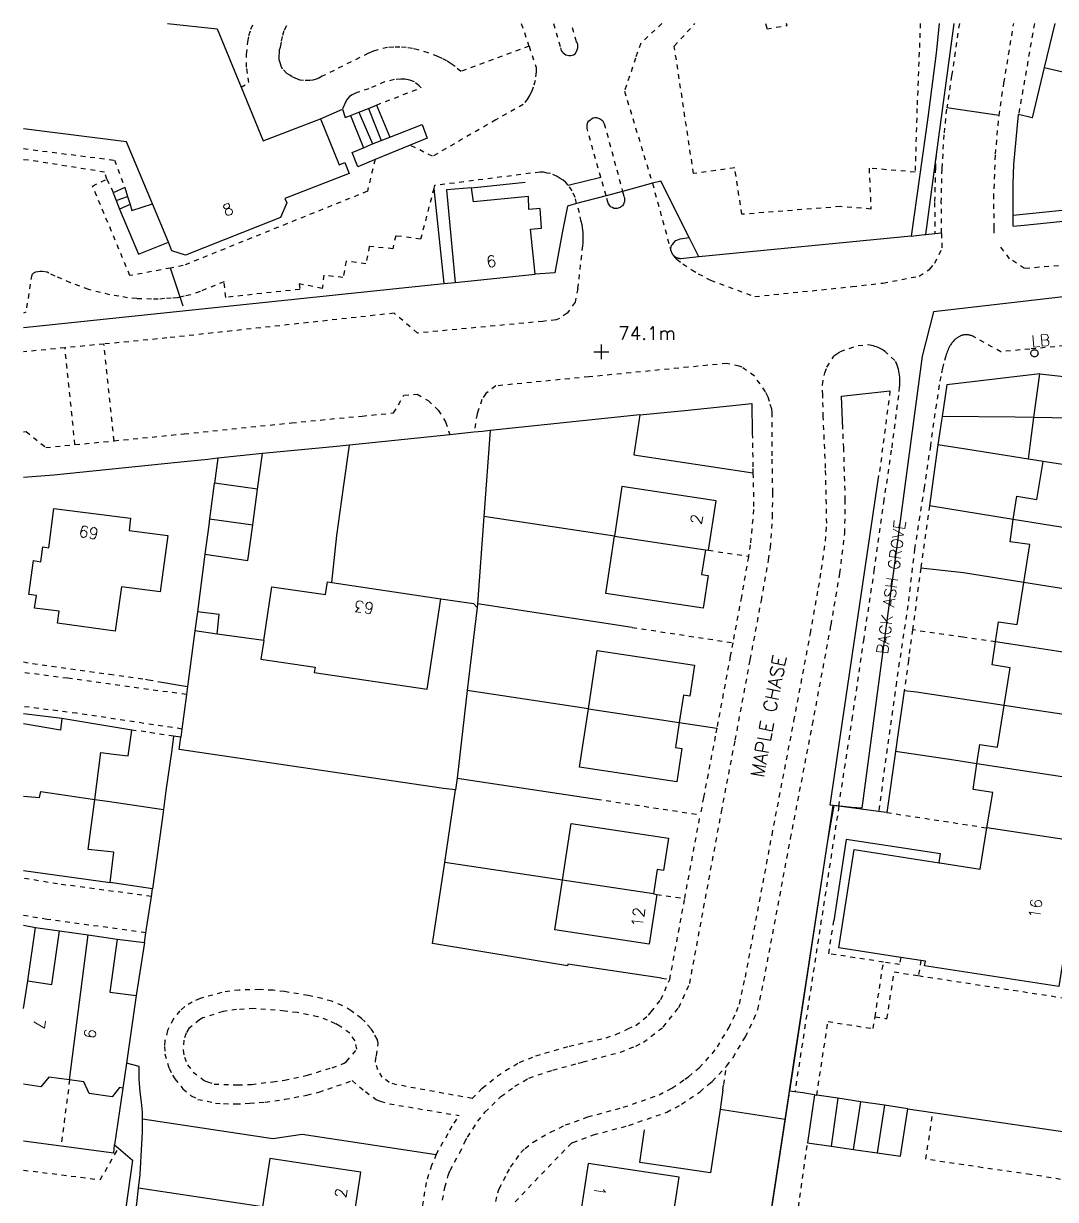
# Model space of a CAD drawing. Extents: x 428500 to 429165, y 435000 to 435500.
# Drawn here: x 428500 to 428607.6, y 435377.3 to 435500 of the extents above; entities that cross this region are included whole.
import ezdxf

# ---------------------------------------------------------------- set-up
doc = ezdxf.new("R2010")
doc.units = 0
doc.linetypes.add('DASHEDLINE', pattern=[1, 0.5, -0.5])
doc.layers.get('0').update_dxf_attribs({"color": 222})
for name, color, linetype in [('os_Block', 7, 'Continuous'), ('OS_LINE - Boundary', 8, 'Continuous'), ('OS_LINE - Building Division', 8, 'Continuous'), ('OS_LINE - Building Outline', 7, 'Continuous'), ('OS_LINE - Default', 8, 'Continuous'), ('OS_LINE - Edge', 8, 'DASHEDLINE'), ('OS_LINE - Property Closing', 8, 'DASHEDLINE'), ('OS_LINE - Road Or Track', 8, 'DASHEDLINE'), ('OS_LINE - Step', 8, 'Continuous'), ('OS_LINE - Traffic Calming', 8, 'Continuous'), ('OS_PT - Spot Height', 8, 'Continuous'), ('OS_PT - Structure', 8, 'Continuous'), ('OS_TEXT - Building or Structure', 4, 'Continuous'), ('OS_TEXT - Height', 4, 'Continuous'), ('OS_TEXT - Road', 4, 'Continuous')]:
    doc.layers.add(name, color=color, linetype=linetype)
doc.styles.add('AutoTextStyle-2', font='')
doc.styles.get('AutoTextStyle-2').set_extended_font_data('romans-shx')

# ---------------------------------------------------------------- blocks, each defined once
blk = doc.blocks.new('spotHeightSymbol_#FF0000')
for points in [[(-0.775, 0), (0.775, 0)], [(0, -0.775), (0, 0.775)]]:
    blk.add_lwpolyline(points)
blk = doc.blocks.new('structurePointSymbol_#000000')
blk.add_lwpolyline([(0.375, 0), (0.368, -0.073), (0.346, -0.144), (0.312, -0.208), (0.265, -0.265), (0.208, -0.312), (0.144, -0.346), (0.073, -0.368), (0, -0.375), (-0.073, -0.368), (-0.144, -0.346), (-0.208, -0.312), (-0.265, -0.265), (-0.312, -0.208), (-0.346, -0.144), (-0.368, -0.073), (-0.375, 0), (-0.368, 0.073), (-0.346, 0.144), (-0.312, 0.208), (-0.265, 0.265), (-0.208, 0.312), (-0.144, 0.346), (-0.073, 0.368), (0, 0.375), (0.073, 0.368), (0.144, 0.346), (0.208, 0.312), (0.265, 0.265), (0.312, 0.208), (0.346, 0.144), (0.368, 0.073), (0.375, 0)])
blk = doc.blocks.new('se2835se')
at = {"layer": 'OS_LINE - Boundary'}
blk.add_lwpolyline([(428817.05, 435500), (428817.06, 435493.41), (428792.31, 435490.97), (428654.48, 435476.8), (428594.89, 435469.94), (428593.69, 435465.3), (428587.41, 435418.15), (428586.37, 435418.21), (428584.49, 435418.44), (428583.82, 435414.75), (428579.81, 435388.66), (428579.8, 435388.24), (428566.92, 435304.02), (428570.7, 435303.27), (428567.3, 435276.35), (428564.73, 435258.18), (428563.08, 435241.26), (428545.04, 435233.22), (428500, 435212.52)], dxfattribs=at)
at = {"layer": 'OS_LINE - Building Division'}
for points in [[(428617.06, 435458.67), (428616.8, 435458.7), (428605.35, 435458.91)], [(428616.02, 435452.82), (428606.3, 435454.33)], [(428524.399, 435451.433), (428519.894, 435452.04)], [(428519.398, 435448.321), (428523.899, 435447.716)], [(428615.06, 435446.35), (428603.19, 435448.28)], [(428561.604, 435446.535), (428571.087, 435445.105)], [(428614.1, 435440.13), (428604.28, 435441.7)], [(428613.12, 435433.71), (428605, 435434.95), (428601.35, 435435.49)], [(428558.888, 435428.519), (428568.371, 435427.089)], [(428612.19, 435427.37), (428605.2, 435428.4), (428602.23, 435428.85)], [(428611.24, 435420.97), (428599.4, 435422.78)], [(428500, 435419.4), (428501.65, 435419.25), (428501.8, 435419.9), (428507.42, 435419.07)], [(428610.35, 435414.61), (428600.45, 435416.1)], [(428565.675, 435409.211), (428556.192, 435410.64)], [(428504.8, 435389.81), (428506.75, 435404.93)], [(428500, 435397.25), (428500.45, 435400.13)]]:
    blk.add_lwpolyline(points, dxfattribs=at)
at = {"layer": 'OS_LINE - Building Outline'}
for points in [[(428515, 435500), (428520.2, 435499.45), (428522.7, 435493.35)], [(428522.7, 435493.35), (428525, 435487.75), (428530.95, 435490.05)], [(428530.95, 435490.05), (428532.9, 435485.25), (428533.5, 435485.5), (428533.95, 435484.35), (428527.25, 435481.75), (428527.45, 435481.3), (428526.8, 435479.75), (428516.9, 435475.85), (428515.45, 435476.3), (428515.1, 435477.2)], [(428513.45, 435481.2), (428510.75, 435487.65), (428500, 435489)], [(428546.7, 435482.85), (428544.1, 435482.65), (428545, 435473)], [(428553.35, 435473.85), (428552.85, 435478.55), (428554, 435478.65), (428553.85, 435480.7), (428552.7, 435480.6), (428552.65, 435481.95), (428546.9, 435481.4), (428546.7, 435482.85)], [(428515.1, 435477.2), (428513.45, 435481.2)], [(428545, 435473), (428553.35, 435473.85)], [(428605.95, 435463.45), (428610.65, 435462.95), (428610.77, 435463.91), (428613.6, 435463.6), (428614.5, 435464.4), (428615.95, 435464.15)], [(428605.35, 435458.91), (428605.95, 435463.45)], [(428604.763, 435454.569), (428604.95, 435455.95), (428605.35, 435458.91)], [(428520.25, 435454.65), (428519.894, 435452.04)], [(428524.9, 435455.15), (428520.25, 435454.65)], [(428524.399, 435451.433), (428524.9, 435455.15)], [(428603.19, 435448.28), (428603.55, 435450.7), (428605.65, 435450.35), (428606.3, 435454.33)], [(428606.3, 435454.33), (428604.763, 435454.569)], [(428519.894, 435452.04), (428519.89, 435452.01), (428519.398, 435448.321)], [(428571.423, 435445.054), (428572.202, 435450.216), (428562.382, 435451.696), (428561.604, 435446.535)], [(428523.899, 435447.716), (428524.399, 435451.433)], [(428509.55, 435436.6), (428503.55, 435437.45), (428503.7, 435438.7), (428501.15, 435439), (428501.35, 435440.35), (428500.55, 435440.45), (428501.05, 435444), (428501.8, 435443.85), (428502, 435445.4), (428502.65, 435445.3), (428503.15, 435449.4), (428511.15, 435448.4), (428511, 435447.1), (428515.03, 435446.6), (428514.25, 435440.73), (428510.2, 435441.25), (428509.55, 435436.6)], [(428519.398, 435448.321), (428519.31, 435447.66), (428518.9, 435444.65)], [(428604.28, 435441.7), (428604.9, 435445.65), (428602.85, 435445.95), (428603.19, 435448.28)], [(428518.9, 435444.65), (428523.4, 435444), (428523.899, 435447.716)], [(428571.087, 435445.105), (428570.697, 435442.513), (428571.369, 435442.412), (428570.857, 435439.021), (428560.702, 435440.552), (428561.604, 435446.535)], [(428571.087, 435445.105), (428571.423, 435445.054)], [(428525.05, 435435.65), (428525.9, 435441.25), (428531.5, 435440.45), (428531.7, 435441.75), (428532.15, 435441.68)], [(428601.35, 435435.49), (428601.65, 435437.6), (428603.6, 435437.3), (428604.28, 435441.7)], [(428532.15, 435441.68), (428543.5, 435440)], [(428525.05, 435435.65), (428524.75, 435433.7), (428530.4, 435432.85), (428530.3, 435432.3), (428542.1, 435430.56), (428543.5, 435440)], [(428558.888, 435428.519), (428559.804, 435434.6), (428569.96, 435433.068), (428569.472, 435429.834), (428568.8, 435429.936), (428568.371, 435427.089)], [(428602.23, 435428.85), (428602.85, 435432.8), (428601, 435433.1), (428601.35, 435435.49)], [(428568.371, 435427.089), (428567.976, 435424.468), (428568.648, 435424.366), (428568.126, 435420.905), (428557.971, 435422.437), (428558.888, 435428.519)], [(428599.4, 435422.78), (428599.7, 435424.8), (428601.55, 435424.5), (428602.23, 435428.85)], [(428504, 435427.5), (428503.85, 435426.3), (428500, 435426.95)], [(428511.3, 435426.3), (428504, 435427.5)], [(428507.42, 435419.07), (428508.05, 435423.95), (428509.39, 435423.79), (428510.9, 435423.6), (428511.3, 435426.3)], [(428600.45, 435416.1), (428601.05, 435419.8), (428599, 435420.1), (428599.4, 435422.78)], [(428509.05, 435410.4), (428509.4, 435413.55), (428508.09, 435413.7), (428506.75, 435413.85), (428507.42, 435419.07)], [(428556.192, 435410.64), (428557.084, 435416.554), (428567.239, 435415.022), (428566.732, 435411.66), (428566.06, 435411.761), (428565.675, 435409.211)], [(428595.46, 435412.461), (428595.55, 435412.449), (428599.75, 435411.8), (428600.45, 435416.1)], [(428591.454, 435402.59), (428585.021, 435403.577), (428586.595, 435413.827), (428595.46, 435412.461)], [(428500, 435411.65), (428509.05, 435410.4)], [(428566.012, 435409.16), (428565.229, 435403.968), (428555.409, 435405.449), (428556.192, 435410.64)], [(428565.675, 435409.211), (428566.012, 435409.16)], [(428610.1, 435407.75), (428610, 435407.15), (428609.15, 435407.25), (428607.95, 435399.55), (428593.95, 435401.7), (428594.024, 435402.195), (428593.55, 435402.268)], [(428500, 435405.932), (428501.25, 435405.72)], [(428500.45, 435400.13), (428501.25, 435405.72)], [(428500.45, 435400.13), (428502.95, 435399.75), (428503.75, 435405.35)], [(428503.75, 435405.35), (428506.75, 435404.93)], [(428506.75, 435404.93), (428509.75, 435404.5)], [(428509.75, 435404.5), (428509, 435398.95), (428511.75, 435398.6)], [(428593.55, 435402.268), (428591.454, 435402.59)], [(428511.75, 435398.6), (428510.75, 435391.55)], [(428510.75, 435391.55), (428510.35, 435388.95)], [(428504.8, 435389.81), (428502.65, 435390.1), (428501.8, 435389.1), (428500, 435389.35)], [(428510.35, 435388.95), (428510, 435389), (428509.25, 435388.05), (428506.85, 435388.4), (428506.3, 435389.6), (428504.8, 435389.81)], [(428582.45, 435388.25), (428581.75, 435383.25)], [(428582.45, 435388.25), (428582.696, 435388.214)], [(428584.9, 435387.89), (428582.696, 435388.214)], [(428581.75, 435383.25), (428584.2, 435382.9)], [(428534.395, 435375.144), (428535.156, 435380.185), (428531.163, 435380.788), (428525.678, 435381.615), (428524.916, 435376.574)], [(428567.602, 435374.64), (428568.358, 435379.678), (428558.852, 435381.104), (428558.096, 435376.066)]]:
    blk.add_lwpolyline(points, dxfattribs=at)
at = {"layer": 'OS_LINE - Default'}
for points in [[(428595.45, 435500), (428595.15, 435496.9), (428594.3, 435490.2), (428592.55, 435477.81)], [(428596.987, 435500), (428595.161, 435486.351)], [(428607.53, 435500), (428606.428, 435495.415)], [(428606.428, 435495.415), (428605.168, 435490.174), (428603.746, 435490.515)], [(428606.428, 435495.415), (428609.248, 435494.737)], [(428530.95, 435490.05), (428533.25, 435491.05)], [(428533.25, 435491.05), (428533.55, 435490.2), (428534.08, 435490.41)], [(428534.08, 435490.41), (428534.95, 435490.75), (428535.95, 435491.15), (428536.8, 435491.5)], [(428603.174, 435480.017), (428603.187, 435483.228), (428603.249, 435485.306), (428603.746, 435490.515)], [(428538.2, 435488.15), (428541.55, 435489.45), (428542.1, 435488.05), (428540.3, 435487.3)], [(428535.45, 435487.05), (428536.4, 435487.45), (428538.2, 435488.15)], [(428540.3, 435487.3), (428536.65, 435485.8)], [(428536.65, 435485.8), (428534.85, 435485.05), (428534.25, 435486.55), (428535.45, 435487.05)], [(428595.161, 435486.351), (428594.045, 435478.009)], [(428603.17, 435478.863), (428603.549, 435478.9), (428604.329, 435478.98), (428628.35, 435481.45), (428641, 435482.7), (428647.145, 435483.323), (428650.602, 435483.674), (428654.8, 435484.1), (428669, 435485.5), (428684.652, 435487.06)], [(428546.7, 435482.85), (428552.3, 435483.45)], [(428569.39, 435477.68), (428566.45, 435483.55), (428565.57, 435483.33)], [(428509.35, 435482.35), (428509.65, 435481.55), (428510, 435480.65)], [(428510.55, 435482.9), (428510.85, 435481.95), (428511.11, 435481.11)], [(428542.777, 435482.797), (428543.82, 435472.88)], [(428562.46, 435482.48), (428560.73, 435482.03)], [(428565.57, 435483.33), (428562.46, 435482.48)], [(428511.11, 435481.11), (428511.3, 435480.5), (428513.45, 435481.2)], [(428557.67, 435481.22), (428556.7, 435480.95), (428556.21, 435478.34), (428555.4, 435474), (428553.35, 435473.85)], [(428560.73, 435482.03), (428557.67, 435481.22)], [(428510, 435480.65), (428512, 435475.95), (428515.1, 435477.2)], [(428603.17, 435478.863), (428603.172, 435479.469), (428603.174, 435480.017)], [(428603.174, 435480.017), (428611.357, 435480.859)], [(428567.5, 435476.32), (428567.5, 435476.36), (428567.49, 435476.4), (428567.49, 435476.44), (428567.49, 435476.5), (428567.49, 435476.54), (428567.5, 435476.58), (428567.5, 435476.63), (428567.51, 435476.67), (428567.52, 435476.71), (428567.53, 435476.75), (428567.54, 435476.79), (428567.56, 435476.83), (428567.6, 435476.9), (428567.7, 435477), (428567.75, 435477.1), (428568, 435477.35), (428568.1, 435477.4), (428568.45, 435477.55), (428569.39, 435477.68)], [(428570.4, 435475.65), (428569.39, 435477.68)], [(428592.55, 435477.81), (428570.4, 435475.65)], [(428592.55, 435477.81), (428593.95, 435478), (428594.045, 435478.009)], [(428594.045, 435478.009), (428595.025, 435478.102)], [(428595.025, 435478.102), (428595.724, 435478.168)], [(428567.5, 435476.32), (428567.52, 435476.27), (428567.53, 435476.23), (428567.54, 435476.19), (428567.55, 435476.15), (428567.57, 435476.11), (428567.58, 435476.07), (428567.6, 435476.03), (428567.62, 435476), (428567.64, 435475.96), (428567.66, 435475.93), (428567.68, 435475.9), (428567.7, 435475.87), (428567.72, 435475.84), (428567.74, 435475.82), (428567.76, 435475.79)], [(428570.4, 435475.65), (428568.53, 435475.46), (428568.48, 435475.46), (428568.43, 435475.47), (428568.38, 435475.48), (428568.33, 435475.49), (428568.28, 435475.5), (428568.24, 435475.51), (428568.19, 435475.53), (428568.13, 435475.55), (428568.09, 435475.57), (428568.05, 435475.59), (428568.01, 435475.61), (428567.97, 435475.63), (428567.93, 435475.66), (428567.86, 435475.71), (428567.84, 435475.73), (428567.81, 435475.75), (428567.79, 435475.77), (428567.76, 435475.79)], [(428516.321, 435471.458), (428515.319, 435474.498)], [(428500, 435468.3), (428501.02, 435468.4), (428543.82, 435472.88)], [(428543.82, 435472.88), (428545, 435473)], [(428516.629, 435470.524), (428516.321, 435471.458)], [(428605.95, 435463.45), (428596.25, 435462.3), (428595.76, 435459)], [(428585.27, 435461.144), (428590.338, 435461.685)], [(428564.266, 435459.165), (428568.95, 435459.65), (428575.924, 435460.372)], [(428575.924, 435460.372), (428575.979, 435457.252)], [(428585.425, 435457.735), (428585.27, 435461.144)], [(428564.266, 435459.165), (428548.65, 435457.55)], [(428564.266, 435459.165), (428563.638, 435454.996), (428576.052, 435453.123)], [(428595.76, 435459), (428595.7, 435458.6), (428595.34, 435456.06)], [(428605.35, 435458.91), (428603.4, 435458.95), (428595.76, 435459)], [(428544.446, 435457.099), (428534, 435456.02)], [(428546.96, 435457.358), (428544.446, 435457.099)], [(428548.65, 435457.55), (428547.85, 435457.45), (428546.96, 435457.358)], [(428548.65, 435457.55), (428547.994, 435448.587)], [(428534, 435456.02), (428532.3, 435455.85), (428524.9, 435455.15)], [(428532.15, 435441.68), (428532.65, 435446.6), (428533.35, 435451.6), (428534, 435456.02)], [(428595.34, 435456.06), (428594.45, 435449.7)], [(428604.763, 435454.569), (428598.454, 435455.567), (428595.34, 435456.06)], [(428520.25, 435454.65), (428519.22, 435454.54), (428516.05, 435454.22), (428503.15, 435452.9), (428500, 435452.65)], [(428584.38, 435418.43), (428584.098, 435418.466), (428589.189, 435452.838)], [(428603.19, 435448.28), (428594.45, 435449.7)], [(428547.994, 435448.587), (428547.326, 435439.458)], [(428561.604, 435446.535), (428547.994, 435448.587)], [(428518.9, 435444.65), (428518.13, 435438.65)], [(428604.28, 435441.7), (428598, 435442.7), (428593.55, 435443.2)], [(428543.5, 435440), (428546.9, 435439.5), (428547.3, 435439.1)], [(428547.326, 435439.458), (428547.3, 435439.1)], [(428563.448, 435437.01), (428547.326, 435439.458)], [(428518.13, 435438.65), (428517.85, 435436.65)], [(428520.19, 435436.3), (428520.4, 435438.35), (428518.13, 435438.65)], [(428547.3, 435439.1), (428546.6, 435433.35), (428546.259, 435430.423)], [(428517.85, 435436.65), (428517.1, 435430.85)], [(428520.19, 435436.3), (428517.85, 435436.65)], [(428525.05, 435435.65), (428520.19, 435436.3)], [(428514.425, 435431.303), (428516.26, 435430.99), (428517.1, 435430.85)], [(428517.1, 435430.85), (428516.99, 435430)], [(428516.99, 435430), (428516.51, 435426.41)], [(428546.259, 435430.423), (428545.194, 435421.289)], [(428558.888, 435428.519), (428546.259, 435430.423)], [(428591.81, 435430.4), (428591.2, 435426.05), (428590.91, 435424.06)], [(428602.23, 435428.85), (428593.1, 435430.25), (428591.81, 435430.4)], [(428504, 435427.5), (428500, 435428)], [(428568.371, 435427.089), (428572.28, 435426.499)], [(428516.51, 435426.41), (428516.4, 435425.55)], [(428515.65, 435425.65), (428515.45, 435424.25), (428514.85, 435419.96), (428514.6, 435418)], [(428516.4, 435425.55), (428515.65, 435425.65)], [(428545.05, 435420.05), (428543.8, 435420.201), (428516.224, 435424.268), (428516.4, 435425.55)], [(428590.91, 435424.06), (428590, 435417.7)], [(428599.4, 435422.78), (428597, 435423.15), (428590.91, 435424.06)], [(428545.194, 435421.289), (428545.05, 435420.05)], [(428545.194, 435421.289), (428559.764, 435419.092)], [(428543.911, 435412.491), (428545.05, 435420.05)], [(428507.42, 435419.07), (428508.76, 435418.87), (428514.6, 435418)], [(428584.38, 435418.43), (428583.82, 435414.75), (428579.857, 435388.644)], [(428585, 435418.35), (428584.38, 435418.43)], [(428514.6, 435418), (428514.4, 435416.45), (428513.45, 435409.75)], [(428589.15, 435417.81), (428585, 435418.35)], [(428590, 435417.7), (428589.15, 435417.81)], [(428595.46, 435412.461), (428595.603, 435413.384), (428585.777, 435414.893), (428584.472, 435406.393)], [(428566.525, 435400.411), (428556.754, 435401.888), (428556.729, 435401.72), (428542.634, 435404.021), (428543.911, 435412.491)], [(428556.192, 435410.64), (428543.911, 435412.491)], [(428513.45, 435409.75), (428509.05, 435410.4)], [(428512.75, 435405.16), (428513.33, 435408.95)], [(428513.33, 435408.95), (428513.45, 435409.75)], [(428501.25, 435405.72), (428503.75, 435405.35)], [(428512.6, 435404.15), (428512.75, 435405.16)], [(428509.75, 435404.5), (428512.6, 435404.15)], [(428512.6, 435404.15), (428511.75, 435398.6)], [(428512.4, 435385.742), (428512.4, 435386.45), (428512.3, 435387.5), (428512.15, 435388.55), (428512.05, 435389.9), (428512.05, 435391.2), (428510.75, 435391.55)], [(428510.35, 435388.95), (428509.5, 435383.05)], [(428572.921, 435388.763), (428572.617, 435386.713)], [(428579.409, 435385.694), (428579.82, 435388.4), (428579.857, 435388.644)], [(428580.42, 435388.57), (428579.857, 435388.644)], [(428582.45, 435388.25), (428581.26, 435388.46), (428580.42, 435388.57)], [(428584.9, 435387.89), (428584.2, 435382.9)], [(428587.3, 435387.53), (428584.9, 435387.89)], [(428572.617, 435386.713), (428571.625, 435380.098), (428564.247, 435381.205), (428564.754, 435384.587)], [(428579.409, 435385.694), (428572.617, 435386.713)], [(428586.55, 435382.56), (428587.3, 435387.53)], [(428589.75, 435387.16), (428587.3, 435387.53)], [(428589.75, 435387.16), (428589, 435382.2)], [(428589, 435382.2), (428591.45, 435381.85), (428592.2, 435386.8)], [(428592.2, 435386.8), (428589.75, 435387.16)], [(428592.2, 435386.8), (428594.811, 435386.415)], [(428511.986, 435378.525), (428512.15, 435379.95), (428512.35, 435383.15), (428512.4, 435384.35), (428512.4, 435385.742)], [(428512.4, 435385.742), (428525.992, 435383.691), (428529.059, 435384.149), (428543.031, 435382.039)], [(428577.503, 435373.155), (428579.409, 435385.694)], [(428594.811, 435386.415), (428608.8, 435384.35), (428611.915, 435383.858)], [(428500, 435383.45), (428503.91, 435382.93)], [(428503.91, 435382.93), (428509.4, 435382.2), (428509.5, 435383.05)], [(428509.5, 435383.05), (428509.9, 435382.7)], [(428584.2, 435382.9), (428586.55, 435382.56)], [(428509.9, 435382.7), (428511.35, 435381.45), (428509.928, 435371.233)], [(428586.55, 435382.56), (428589, 435382.2)], [(428511.129, 435372.41), (428511.8, 435376.9), (428511.986, 435378.525)], [(428524.916, 435376.574), (428511.986, 435378.525)]]:
    blk.add_lwpolyline(points, dxfattribs=at)
at = {"layer": 'OS_LINE - Edge'}
for points in [[(428522.7, 435493.35), (428523.5, 435493.85), (428523.35, 435494.8), (428523.25, 435495.45), (428523.25, 435496.8), (428523.4, 435498.1), (428523.5, 435498.75), (428523.7, 435499.4), (428523.95, 435500)], [(428552.702, 435497.621), (428545.6, 435495), (428545, 435495.5), (428544.6, 435495.8), (428544.15, 435496.1), (428543.65, 435496.35), (428543.2, 435496.55), (428542.2, 435496.95), (428541.15, 435497.25), (428540.55, 435497.4), (428539.9, 435497.5), (428539.25, 435497.55), (428538.6, 435497.55), (428537.95, 435497.5), (428536.95, 435497.25), (428536.45, 435497.1), (428535.95, 435496.9), (428531.15, 435494.5), (428530.8, 435494.3), (428530.5, 435494.2), (428530.15, 435494.1), (428529.85, 435494.05), (428529.2, 435494.05), (428528.85, 435494.1), (428528.55, 435494.2), (428528, 435494.45), (428527.75, 435494.6), (428527.45, 435494.8), (428527, 435495.25), (428526.85, 435495.55), (428526.7, 435496.05), (428526.65, 435496.35), (428526.65, 435496.65), (428526.7, 435496.95), (428526.7, 435497.25), (428526.8, 435497.55), (428526.9, 435498.15), (428527.05, 435498.8), (428527.2, 435499.35), (428527.55, 435500)], [(428551.9, 435500), (428552.702, 435497.621)], [(428555.25, 435500), (428556, 435497.45), (428556.05, 435497.2), (428556.15, 435497.05), (428556.25, 435496.95), (428556.55, 435496.75), (428556.85, 435496.65), (428557.05, 435496.65), (428557.35, 435496.75), (428557.5, 435496.85), (428557.7, 435497.15), (428557.8, 435497.45), (428557.8, 435497.8), (428557.75, 435497.95), (428557.65, 435498.1), (428557.1, 435500)], [(428566.56, 435500), (428564.35, 435497.95), (428563.8, 435496.4), (428563.5, 435495.45), (428562.65, 435492.95)], [(428593.5, 435500), (428593.15, 435491.15), (428592.95, 435484.5), (428588.15, 435484.9), (428588.35, 435480.65), (428585.15, 435480.9), (428574.9, 435480.1), (428574.15, 435484.95), (428569.85, 435484.35), (428567.85, 435497.65), (428570.002, 435500)], [(428577.35, 435500), (428577.5, 435499.45), (428579.6, 435499.8), (428579.55, 435500)], [(428605.394, 435500), (428603.746, 435490.515)], [(428552.702, 435497.621), (428553.45, 435495.4), (428553.45, 435494.95), (428553.35, 435494.05), (428553.15, 435493.35)], [(428536.8, 435491.5), (428541.45, 435493.3), (428541.25, 435493.5), (428540.75, 435493.9), (428540.25, 435494.1), (428539.8, 435494.2), (428539.35, 435494.2), (428538.65, 435494.15), (428537.65, 435493.9), (428536, 435493.2), (428534.8, 435492.8), (428534.55, 435492.7), (428534.25, 435492.55), (428534, 435492.4), (428533.75, 435492.1), (428533.6, 435491.85), (428533.45, 435491.55), (428533.25, 435491.05)], [(428553.15, 435493.35), (428553, 435492.95), (428552.8, 435492.55), (428552.55, 435492.15), (428552.1, 435491.55), (428549.25, 435489.95), (428542.65, 435486.15), (428540.3, 435487.3)], [(428562.65, 435492.95), (428565.57, 435483.33)], [(428560.186, 435483.958), (428558.75, 435489.05), (428558.75, 435489.4), (428558.85, 435489.7), (428558.95, 435489.85), (428559.1, 435489.95), (428559.2, 435490.05), (428559.4, 435490.15), (428559.55, 435490.2), (428559.75, 435490.2), (428560.05, 435490.1), (428560.35, 435489.9), (428560.45, 435489.75), (428560.55, 435489.55), (428562.46, 435482.48)], [(428500, 435486.95), (428509.5, 435485.75), (428510.55, 435482.9)], [(428595.161, 435486.351), (428595.068, 435484.925), (428594.989, 435481.335), (428595.025, 435478.102)], [(428508.7, 435483.75), (428508.45, 435484.5), (428501.5, 435485.6), (428500, 435485.8)], [(428536.65, 435485.8), (428535.85, 435482.5), (428516.65, 435474.75), (428515.319, 435474.498)], [(428515.319, 435474.498), (428511.1, 435473.7), (428507.2, 435483.05), (428508.7, 435483.75)], [(428508.7, 435483.75), (428509.35, 435482.35)], [(428556.8, 435483.15), (428556.55, 435483.4), (428556.25, 435483.65), (428555.96, 435483.84), (428555.65, 435484.05), (428554.95, 435484.35), (428554.6, 435484.4), (428554.2, 435484.5), (428553.85, 435484.5), (428542.85, 435483.1), (428542.78, 435482.81), (428542.777, 435482.797)], [(428560.73, 435482.03), (428560.186, 435483.958)], [(428542.777, 435482.797), (428541.4, 435477.5), (428538.8, 435477.85), (428538.5, 435476.5), (428536.05, 435476.75), (428535.7, 435474.95), (428533.65, 435475.2), (428533.3, 435473.5), (428531.3, 435473.75), (428531.15, 435472.35), (428528.75, 435472.85), (428528.813, 435472.271), (428521.082, 435471.435), (428520.906, 435473.061), (428518.4, 435472.05), (428517.4, 435471.7), (428516.75, 435471.55), (428516.321, 435471.458)], [(428557.67, 435481.22), (428557.5, 435481.85), (428557.2, 435482.55), (428556.8, 435483.15)], [(428516.321, 435471.458), (428516.05, 435471.4), (428515.4, 435471.35), (428514.7, 435471.3), (428514.05, 435471.25), (428513.35, 435471.25), (428511.8, 435471.3), (428510.85, 435471.4), (428509.95, 435471.55), (428509, 435471.7), (428506.8, 435472.25), (428504.9, 435472.95), (428503.3, 435473.65), (428502.65, 435473.95), (428502.45, 435474.05), (428501.95, 435474.15), (428501.75, 435474.15), (428501.25, 435474.05), (428501.05, 435473.95), (428500.85, 435473.8), (428500.25, 435469.9), (428500, 435469.8)], [(428509.435, 435456.475), (428508.387, 435466.563)], [(428505.365, 435456.072), (428504.316, 435466.169)], [(428590.338, 435461.685), (428589.189, 435452.838)], [(428573.289, 435391.242), (428573.313, 435391.268), (428573.977, 435392.158), (428575.263, 435394.314), (428576.156, 435396.147), (428576.542, 435397.164), (428577.188, 435400.143), (428579.972, 435414.983), (428582.259, 435426.87), (428584.194, 435437.256), (428585.11, 435442.636), (428585.63, 435446.835), (428585.681, 435450.278), (428585.516, 435455.693), (428585.425, 435457.735)], [(428575.979, 435457.252), (428576.043, 435453.577), (428576.052, 435453.123)], [(428576.052, 435453.123), (428576.124, 435449.304), (428575.766, 435445.626), (428575.588, 435444.426)], [(428594.45, 435449.7), (428593.55, 435443.2)], [(428575.588, 435444.426), (428575.58, 435444.373), (428574.843, 435440.196), (428573.946, 435435.416)], [(428593.55, 435443.2), (428592.68, 435436.75)], [(428592.68, 435436.75), (428592.3, 435433.89), (428592.252, 435433.55), (428591.81, 435430.4)], [(428573.946, 435435.416), (428573.686, 435434.03), (428572.28, 435426.499)], [(428500, 435433.4), (428500.95, 435433.25), (428508.97, 435432.12), (428512.7, 435431.6), (428513.03, 435431.54), (428514.425, 435431.303)], [(428516.99, 435430), (428504.6, 435431.7), (428500, 435432.3)], [(428516.51, 435426.41), (428505.55, 435428.05), (428500, 435428.75)], [(428515.65, 435425.65), (428512.75, 435426.1), (428511.3, 435426.3)], [(428572.28, 435426.499), (428572.121, 435425.646), (428570.893, 435419.255), (428570.554, 435417.465)], [(428568.935, 435408.718), (428570.554, 435417.465)], [(428585, 435418.35), (428580.42, 435388.57)], [(428513.33, 435408.95), (428503.55, 435410.25), (428500, 435410.85)], [(428567.375, 435400.283), (428568.935, 435408.718)], [(428512.75, 435405.16), (428502.45, 435406.55), (428500, 435406.95)], [(428589.655, 435402.097), (428583.947, 435402.973), (428584.472, 435406.393)], [(428591.454, 435402.59), (428591.339, 435401.839), (428589.655, 435402.097)], [(428588.777, 435396.384), (428589.655, 435402.097)], [(428593.55, 435402.268), (428593.307, 435400.686)], [(428546.771, 435387.87), (428547.832, 435388.934), (428549.38, 435390.184), (428550.247, 435390.79), (428551.704, 435391.631), (428553.402, 435392.309), (428556.896, 435393.327), (428560.737, 435394.203), (428561.768, 435394.546), (428563.002, 435395.118), (428563.822, 435395.497), (428565.164, 435396.568), (428565.437, 435396.91), (428566.448, 435398.179), (428567.375, 435400.283)], [(428588.777, 435396.384), (428590.023, 435396.192), (428590.773, 435401.075), (428593.307, 435400.686)], [(428593.307, 435400.686), (428609.166, 435398.25), (428614.01, 435397.506)], [(428546.771, 435387.87), (428538.924, 435389.295), (428538.118, 435389.538), (428537.403, 435390.091), (428536.923, 435390.843), (428536.707, 435391.643), (428536.704, 435391.747), (428536.791, 435392.332), (428536.979, 435393.636), (428536.948, 435393.826), (428536.875, 435394.051), (428536.508, 435394.719), (428536.201, 435395.173), (428535.603, 435395.861), (428535.234, 435396.207), (428534.161, 435397.027), (428533.216, 435397.565), (428532.15, 435398.007), (428531.134, 435398.285), (428529.666, 435398.616), (428527.212, 435399.015), (428526.016, 435399.152), (428524.6, 435399.234), (428522.476, 435399.177), (428521.514, 435399.064), (428520.685, 435398.929), (428518.399, 435398.296), (428517.586, 435397.93), (428516.805, 435397.451), (428516.303, 435397.012), (428515.602, 435396.151), (428515.008, 435394.959), (428514.745, 435393.881), (428514.699, 435393.302), (428514.744, 435392.523), (428515.17, 435391.02), (428515.528, 435390.302), (428515.762, 435389.918), (428516.612, 435388.87), (428517.478, 435388.163), (428518.176, 435387.781), (428520.006, 435387.393), (428520.86, 435387.333), (428522.116, 435387.302), (428523.586, 435387.365), (428525.198, 435387.502), (428527.237, 435387.786), (428529.535, 435388.218), (428530.789, 435388.529), (428534.26, 435389.729), (428535.645, 435388.591), (428536.783, 435387.78), (428537.183, 435387.597), (428538.153, 435387.319), (428545.41, 435386.09)], [(428534.764, 435393.015), (428534.56, 435393.879), (428534.008, 435394.68), (428532.99, 435395.416), (428532.533, 435395.671), (428531.698, 435396.048), (428530.675, 435396.397), (428528.55, 435396.823), (428527.238, 435396.994), (428524.008, 435397.246), (428522.221, 435397.142), (428520.804, 435396.944), (428518.702, 435396.269), (428518.363, 435396.08), (428517.237, 435395.178), (428516.944, 435394.676), (428516.703, 435393.961), (428516.632, 435392.904), (428516.766, 435392.179), (428517.105, 435391.392), (428517.678, 435390.624), (428518.837, 435389.762), (428519.165, 435389.602), (428519.874, 435389.379), (428522.336, 435389.289), (428523.768, 435389.343), (428525.981, 435389.606), (428527.196, 435389.794), (428529.595, 435390.301), (428532.166, 435391.083), (428533.178, 435391.439), (428533.42, 435391.568), (428533.675, 435391.739), (428534.764, 435393.015)], [(428582.696, 435388.214), (428583.876, 435395.892), (428588.591, 435395.168), (428588.777, 435396.384)], [(428551.245, 435377.093), (428557.13, 435383.216), (428557.278, 435383.285), (428559.434, 435384.074), (428563.114, 435385.064), (428567.056, 435386.433), (428568.616, 435387.268), (428570.529, 435388.573), (428571.621, 435389.504), (428571.797, 435389.654), (428573.289, 435391.242)], [(428543.031, 435382.039), (428544.448, 435384.554), (428544.902, 435385.304), (428545.41, 435386.09)], [(428614.05, 435378.45), (428605, 435379.95), (428600, 435380.65), (428594.072, 435381.532), (428594.811, 435386.415)], [(428575.75, 435316.95), (428576.5, 435316.8), (428577.8, 435324.85), (428578.9, 435332.35), (428580.05, 435339.85), (428581.35, 435348.25), (428582.4, 435355.65), (428583.65, 435363.4), (428584.55, 435369.55), (428585.3, 435373.85), (428580.534, 435374.565), (428581.75, 435383.25)], [(428500, 435380.4), (428508, 435379.4), (428509.9, 435382.7)], [(428543.031, 435382.039), (428542.536, 435380.887), (428541.973, 435379.123), (428541.608, 435376.742), (428541.201, 435374.117)]]:
    blk.add_lwpolyline(points, dxfattribs=at)
at = {"layer": 'OS_LINE - Property Closing'}
for points in [[(428571.423, 435445.054), (428575.588, 435444.426)], [(428563.448, 435437.01), (428573.946, 435435.416)], [(428601.35, 435435.49), (428597.947, 435435.984), (428592.68, 435436.75)], [(428559.764, 435419.092), (428570.554, 435417.465)], [(428590, 435417.7), (428600.45, 435416.1)], [(428566.012, 435409.16), (428568.935, 435408.718)], [(428566.525, 435400.411), (428567.375, 435400.283)], [(428572.921, 435388.763), (428573.003, 435389.314), (428573.289, 435391.242)], [(428504.8, 435389.81), (428503.91, 435382.93)]]:
    blk.add_lwpolyline(points, dxfattribs=at)
at = {"layer": 'OS_LINE - Road Or Track'}
for points in [[(428597.57, 435500), (428596.763, 435494.547), (428596.267, 435491.198)], [(428601.703, 435490.394), (428601.996, 435492.402), (428602.221, 435493.79), (428603.235, 435500)], [(428595.724, 435478.168), (428595.689, 435481.331), (428595.767, 435484.894), (428596.01, 435488.591), (428596.267, 435491.198)], [(428601.208, 435478.68), (428601.161, 435481.771), (428601.335, 435486.357), (428601.703, 435490.394)], [(428562.46, 435482.48), (428562.6, 435481.95), (428562.65, 435481.8), (428562.65, 435481.45), (428562.55, 435481.15), (428562.45, 435481), (428562.3, 435480.9), (428562.2, 435480.8), (428561.9, 435480.7), (428561.55, 435480.7), (428561.4, 435480.8), (428561.25, 435480.85), (428561.15, 435480.95), (428560.95, 435481.25), (428560.73, 435482.03)], [(428565.57, 435483.33), (428567.39, 435476.67), (428567.5, 435476.32)], [(428557.802, 435472.346), (428558.31, 435476.82), (428558.34, 435477.09), (428558.35, 435477.37), (428558.36, 435477.64), (428558.36, 435477.92), (428558.34, 435478.19), (428558.32, 435478.46), (428558.28, 435478.74), (428558.23, 435479.01), (428558.15, 435479.35), (428557.95, 435480.25), (428557.67, 435481.22)], [(428601.216, 435478.148), (428601.208, 435478.68)], [(428589.608, 435472.928), (428593.382, 435473.648), (428594.492, 435474.388), (428595.01, 435475.016), (428595.786, 435476.607), (428595.724, 435478.168)], [(428604.356, 435474.449), (428602.814, 435475.46), (428601.778, 435476.829)], [(428567.76, 435475.79), (428567.83, 435475.7), (428567.88, 435475.63), (428567.93, 435475.58), (428567.99, 435475.52), (428568.05, 435475.46), (428568.11, 435475.41), (428568.74, 435474.94), (428569.67, 435474.31), (428570.34, 435473.9), (428571.62, 435473.22), (428576.25, 435471.52), (428586.39, 435472.56), (428589.608, 435472.928)], [(428621.868, 435475.816), (428604.356, 435474.449)], [(428557.802, 435472.346), (428557.5, 435470.925), (428556.686, 435469.791), (428555.878, 435469.24), (428555.524, 435469.095), (428554.138, 435468.923), (428541.083, 435467.712), (428538.643, 435469.779), (428514.95, 435467.2), (428508.387, 435466.563)], [(428622.48, 435469.64), (428620.57, 435469.46), (428618.48, 435467.32), (428604.909, 435466.043)], [(428604.909, 435466.043), (428601.9, 435465.76), (428599.08, 435467.33), (428598.99, 435467.38), (428598.92, 435467.41), (428598.86, 435467.43), (428598.79, 435467.45), (428598.73, 435467.47), (428598.66, 435467.49), (428598.59, 435467.5), (428598.52, 435467.51), (428598.45, 435467.52), (428598.39, 435467.53), (428598.32, 435467.53), (428598.25, 435467.53), (428598.18, 435467.53), (428598.11, 435467.52), (428598.04, 435467.51), (428597.97, 435467.5), (428597.9, 435467.48), (428597.84, 435467.46), (428597.77, 435467.44), (428597.7, 435467.42), (428597.64, 435467.39), (428597.58, 435467.36), (428597.52, 435467.33), (428597.46, 435467.3), (428597.4, 435467.26), (428597.34, 435467.22), (428597.29, 435467.18), (428597.23, 435467.14), (428597.18, 435467.09), (428597.11, 435467.03), (428597.04, 435466.96), (428596.91, 435466.83), (428596.85, 435466.76), (428596.8, 435466.68), (428596.74, 435466.61), (428596.69, 435466.53), (428596.64, 435466.45), (428596.59, 435466.37), (428596.48, 435466.17), (428596.42, 435466.03), (428596.36, 435465.89), (428596.31, 435465.75), (428596.26, 435465.61), (428596.21, 435465.46), (428596.16, 435465.32), (428595.91, 435464.49), (428595.81, 435464.06)], [(428508.387, 435466.563), (428504.316, 435466.169)], [(428583.331, 435460.937), (428583.323, 435461.25), (428583.286, 435462.313), (428583.528, 435463.566), (428583.762, 435464.16), (428584.475, 435465.3), (428584.591, 435465.411), (428584.678, 435465.486), (428585.173, 435465.784), (428586.097, 435466.106), (428587.008, 435466.412), (428587.98, 435466.51), (428588.27, 435466.47), (428588.42, 435466.44), (428588.58, 435466.4), (428588.73, 435466.36), (428588.88, 435466.31), (428589.06, 435466.24), (428589.2, 435466.18), (428589.34, 435466.11), (428589.48, 435466.04), (428589.62, 435465.96), (428589.75, 435465.87), (428590.92, 435464.76)], [(428504.316, 435466.169), (428500, 435465.75)], [(428569.309, 435464.153), (428558.937, 435463.143)], [(428577.765, 435460.562), (428577.619, 435461.041), (428577.364, 435461.588), (428576.202, 435463.226), (428574.922, 435464.141), (428574.603, 435464.272), (428573.328, 435464.544), (428569.309, 435464.153)], [(428585, 435418.35), (428586.4, 435427.4), (428587.6, 435435.65), (428588.7, 435442.9), (428589.7, 435450.05), (428590.55, 435455.75), (428591.3, 435461.6), (428591.34, 435462.02), (428591.36, 435462.26), (428591.37, 435462.47), (428591.38, 435462.68), (428591.37, 435462.9), (428591.35, 435463.11), (428591.33, 435463.32), (428591.3, 435463.53), (428591.26, 435463.75), (428591.21, 435463.95), (428591.15, 435464.16), (428591.08, 435464.36), (428591, 435464.56), (428590.92, 435464.76)], [(428595.81, 435464.06), (428595.63, 435463.19), (428595.45, 435462.3), (428594.55, 435455.95), (428593.9, 435451.6), (428592.9, 435445.2), (428592.2, 435439.3), (428591, 435431.3), (428589.15, 435417.81)], [(428558.937, 435463.143), (428549.234, 435462.199), (428548.202, 435461.418), (428547.8, 435460.776), (428547.408, 435459.647), (428547.295, 435459.279), (428546.96, 435457.358)], [(428509.435, 435456.475), (428516.75, 435457.2), (428527.95, 435458.35), (428535.294, 435459.059), (428538.586, 435459.376), (428539.665, 435461.223), (428541.024, 435461.324), (428542.19, 435460.662), (428543.242, 435459.66), (428544.002, 435458.453), (428544.446, 435457.099)], [(428543.684, 435377.255), (428543.927, 435378.587), (428544.277, 435379.842), (428544.472, 435380.364), (428545.475, 435382.214), (428545.98, 435383.283), (428546.287, 435383.848), (428547.366, 435385.502), (428548.111, 435386.43), (428549.774, 435388.073), (428551.237, 435389.15), (428552.696, 435390.004), (428555.173, 435390.83), (428557.826, 435391.544), (428558.328, 435391.676), (428562.226, 435392.704), (428563.854, 435393.342), (428564.621, 435393.735), (428566.695, 435395.325), (428568.326, 435397.369), (428569.456, 435399.869), (428572.767, 435417.771), (428574.204, 435425.252), (428575.77, 435433.64), (428576.929, 435439.816), (428577.673, 435444.033), (428577.863, 435445.315), (428578.088, 435448.542), (428578.123, 435451.074), (428578.053, 435454.89), (428578.068, 435457.924), (428578.056, 435459.414), (428578.008, 435459.768), (428577.765, 435460.562)], [(428549.235, 435377.139), (428549.438, 435378.026), (428549.532, 435378.269), (428549.602, 435378.434), (428550.411, 435380.065), (428550.782, 435380.7), (428551.859, 435382.219), (428552.288, 435382.666), (428553.122, 435383.325), (428554.941, 435384.364), (428556.519, 435385.105), (428558.838, 435385.954), (428562.534, 435386.948), (428566.263, 435388.243), (428567.593, 435388.955), (428568.937, 435389.872), (428569.332, 435390.141), (428570.436, 435391.082), (428571.8, 435392.535), (428572.337, 435393.255), (428573.529, 435395.252), (428574.346, 435396.929), (428574.648, 435397.725), (428575.257, 435400.533), (428578.037, 435415.351), (428580.324, 435427.242), (428582.043, 435436.372), (428582.893, 435441.169), (428583.202, 435443.034), (428583.605, 435445.991), (428583.745, 435447.875), (428583.623, 435453.623), (428583.381, 435458.965), (428583.331, 435460.937)], [(428500, 435457.403), (428500.259, 435457.435), (428502.325, 435455.771), (428505.365, 435456.072)], [(428505.365, 435456.072), (428509.435, 435456.475)]]:
    blk.add_lwpolyline(points, dxfattribs=at)
at = {"layer": 'OS_LINE - Step'}
for points in [[(428535.95, 435491.15), (428537.3, 435487.8)], [(428536.8, 435491.5), (428538.2, 435488.15)], [(428534.08, 435490.41), (428535.45, 435487.05)], [(428534.95, 435490.75), (428536.4, 435487.45)], [(428510.55, 435482.9), (428509.35, 435482.35)], [(428509.65, 435481.55), (428510.85, 435481.95)], [(428511.11, 435481.11), (428510, 435480.65)]]:
    blk.add_lwpolyline(points, dxfattribs=at)
at = {"layer": 'OS_LINE - Traffic Calming'}
for points in [[(428601.703, 435490.394), (428596.267, 435491.198)], [(428556.8, 435483.15), (428560.186, 435483.958)]]:
    blk.add_lwpolyline(points, dxfattribs=at)
at = {"layer": 'OS_PT - Spot Height'}
blk.add_blockref('spotHeightSymbol_#FF0000', (428560.25, 435465.75), dxfattribs=at)
at = {"layer": 'OS_PT - Structure'}
blk.add_blockref('structurePointSymbol_#000000', (428605.4, 435465.6), dxfattribs=at)
at = {"layer": 'OS_TEXT - Building or Structure', "char_height": 1.2, "style": 'AutoTextStyle-2'}
for s, insert, attachment_point, rotation in [('8', (428521.06, 435479.86), 7, 22.2), ('6', (428548.85, 435474.6), 8, 8.3), ('LB', (428605.14, 435466.23), 7, 5.5), ('2', (428570.18, 435448.29), 5, 78.9), ('69', (428506.9, 435447.5), 8, 170.4), ('63', (428535.6, 435439.7), 8, 171.6), ('12', (428564.08, 435406.79), 5, 82.7), ('16', (428605.5, 435407.69), 5, 81.8), ('7', (428501.05, 435395.7), 8, 263.3), ('9', (428506.35, 435394.7), 8, 262.4), ('2', (428533.1, 435378.01), 5, 82.7), ('1', (428560.08, 435378.22), 5, 261.6)]:
    blk.add_mtext(s, dxfattribs=dict(at, insert=insert, attachment_point=attachment_point, rotation=rotation))
at = {"layer": 'OS_TEXT - Height', "insert": (428562, 435467), "char_height": 1.4, "attachment_point": 7, "style": 'AutoTextStyle-2'}
blk.add_mtext('74.1m', dxfattribs=at)
at = {"layer": 'OS_TEXT - Road', "attachment_point": 5, "style": 'AutoTextStyle-2'}
for s, insert, char_height, rotation in [('BACK\\~ASH\\~GROVE', (428590.45, 435441.2), 1.2, 82.3), ('MAPLE\\~CHASE', (428577.67, 435427.75), 1.4, 79.3)]:
    blk.add_mtext(s, dxfattribs=dict(at, insert=insert, char_height=char_height, rotation=rotation))

msp = doc.modelspace()

# ---------------------------------------------------------------- block references
at = {"layer": 'os_Block'}
msp.add_blockref('se2835se', (0, 0), dxfattribs=at)

doc.saveas('drawing.dxf')
